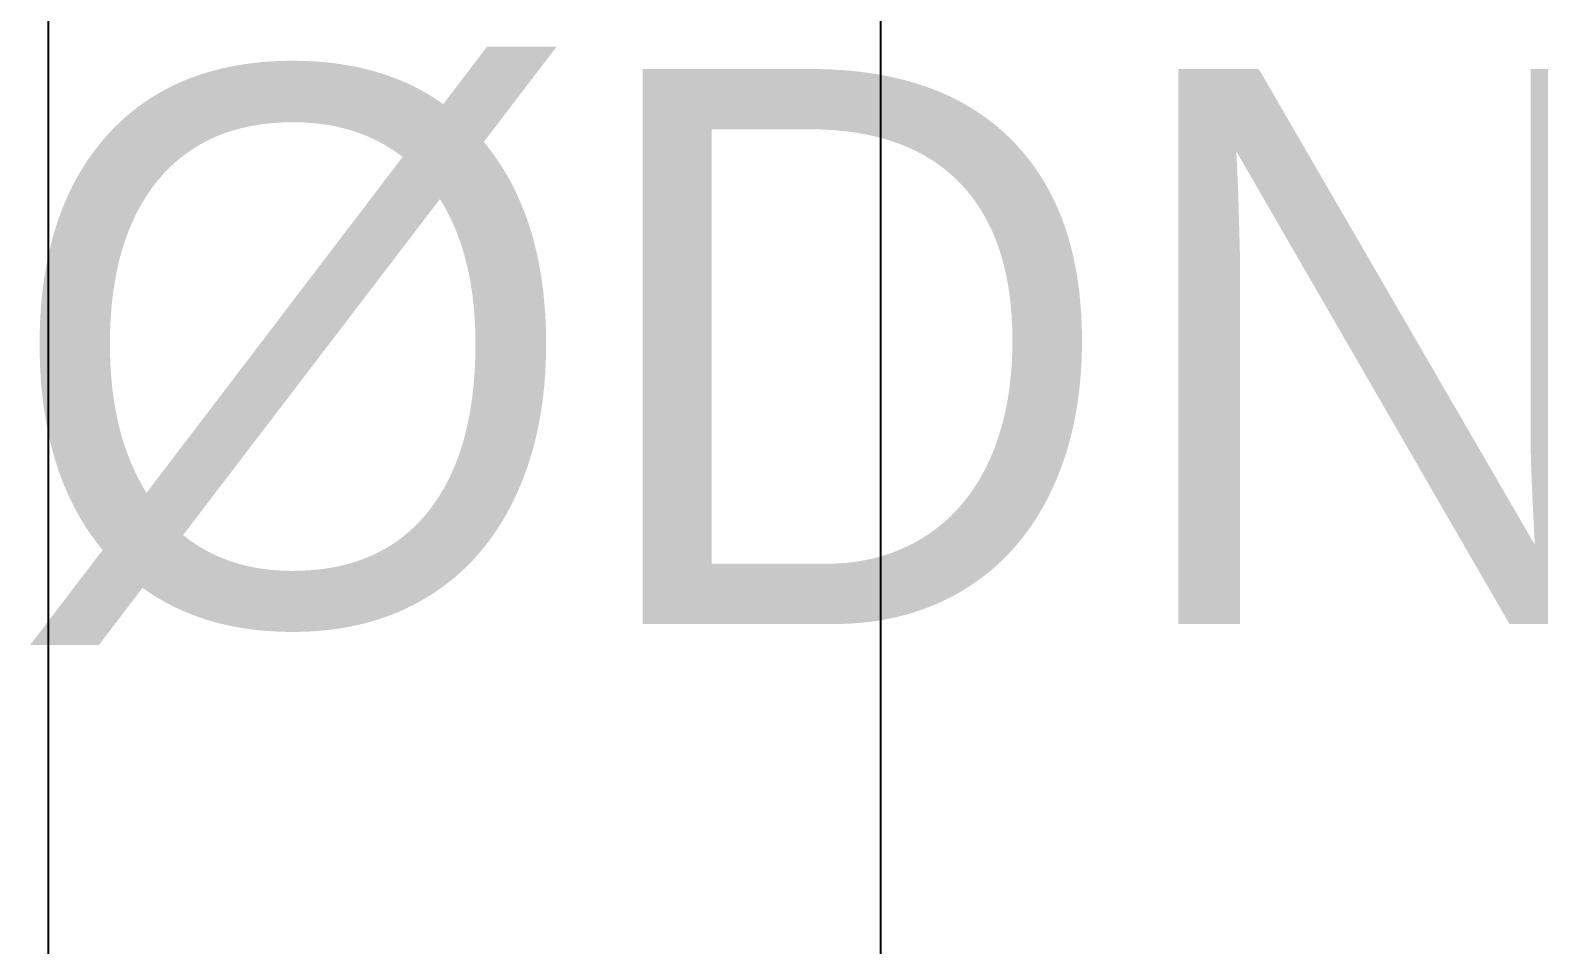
# Model space of a CAD drawing. Header units: millimetres. Extents: x -1292 to 2253, y 326 to 453.
# Drawn here: x 2092.1454 to 2092.4173, y 359.7321 to 359.8969 of the extents above; entities that cross this region are included whole.
import ezdxf
from ezdxf.enums import TextEntityAlignment as Align

# ---------------------------------------------------------------- set-up
doc = ezdxf.new("R2010")
doc.units = ezdxf.units.MM
doc.header["$LTSCALE"] = 0.5
doc.layers.add('-HIDRO', color=8, linetype='Continuous')
doc.layers.add('TEXTO', color=7, linetype='Continuous')

msp = doc.modelspace()

# ---------------------------------------------------------------- linework, layer by layer
at = {"layer": '-HIDRO', "ltscale": 0.05}
for p, q in [((2092.14874, 339.47117), (2092.14874, 364.47117)), ((2092.14874, 358.22117), (2092.14874, 361.32117)), ((2092.29874, 358.37117), (2092.29874, 361.17117)), ((2092.29874, 358.37117), (2092.29874, 361.17117))]:
    msp.add_line(p, q, dxfattribs=at)

# ---------------------------------------------------------------- texts
at = {"layer": 'TEXTO'}
msp.add_text('ØDN 50', height=0.1, dxfattribs=at).set_placement((2092.38234, 359.83991), align=Align.MIDDLE_CENTER)

doc.saveas('drawing.dxf')
